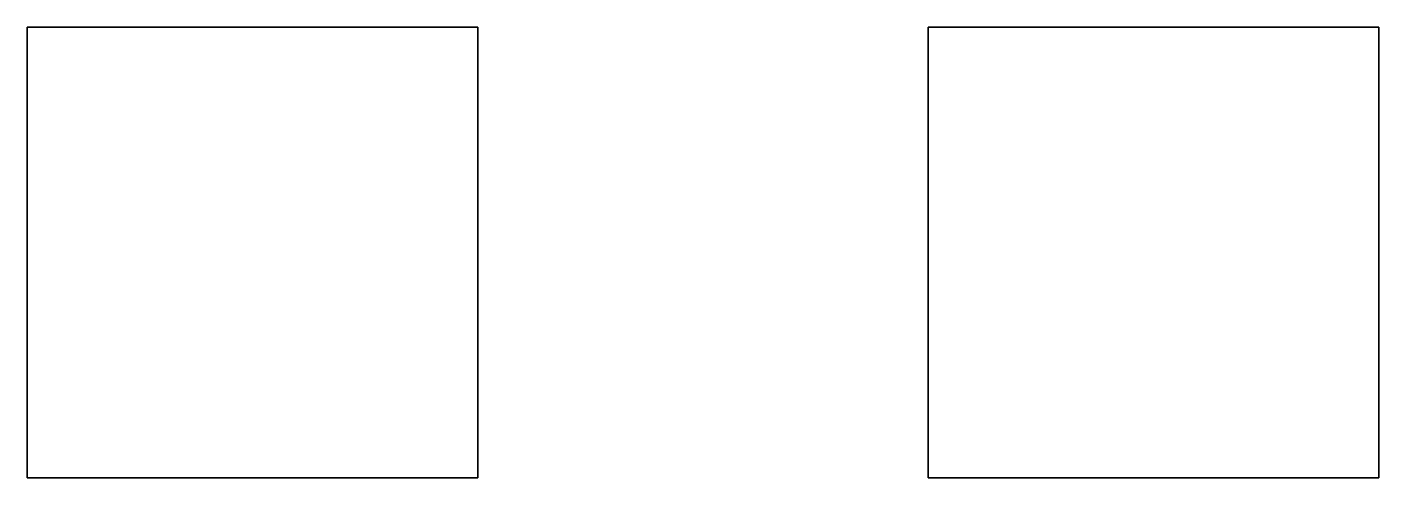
# Model space of a CAD drawing. Header units: millimetres. Extents: x -5 to 5, y -43 to 71.
# Drawn here: x -3 to 0, y 70.13 to 71.13 of the extents above; entities that cross this region are included whole.
import ezdxf

# ---------------------------------------------------------------- set-up
doc = ezdxf.new("R2010")
doc.units = ezdxf.units.MM

msp = doc.modelspace()

# ---------------------------------------------------------------- linework, layer by layer
for points in [[(-3, 70.13, 74.39), (-3, 71.13, 74.39), (-2, 71.13, 74.39), (-2, 70.13, 74.39)], [(-2, 70.13, 74.39), (-2, 71.13, 74.39), (-3, 71.13, 74.39), (-3, 70.13, 74.39)], [(0, 71.13, 75.39), (0, 71.13, 74.39), (-1, 71.13, 74.39), (-1, 71.13, 75.39)], [(-1, 71.13, 75.39), (-1, 71.13, 74.39), (-1, 70.13, 74.39), (-1, 70.13, 75.39)], [(-1, 70.13, 74.39), (-1, 71.13, 74.39), (0, 71.13, 74.39), (0, 70.13, 74.39)], [(0, 70.13, 75.39), (0, 71.13, 75.39), (-1, 71.13, 75.39), (-1, 70.13, 75.39)], [(0, 70.13, 74.39), (0, 71.13, 74.39), (0, 71.13, 75.39), (0, 70.13, 75.39)], [(-1, 70.13, 75.39), (-1, 70.13, 74.39), (0, 70.13, 74.39), (0, 70.13, 75.39)]]:
    msp.add_3dface(points)

doc.saveas('drawing.dxf')
